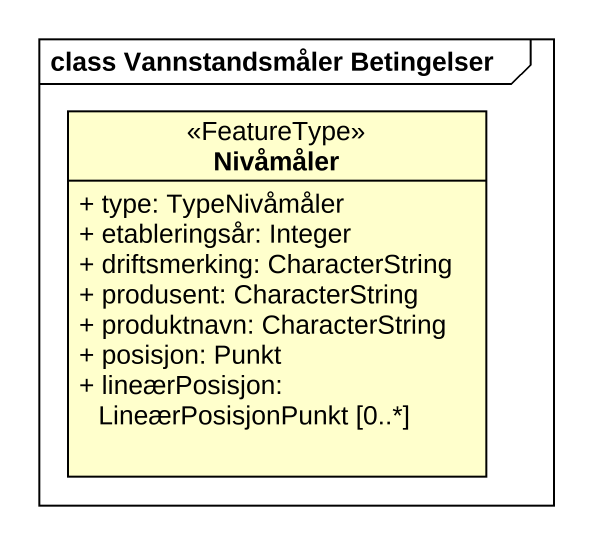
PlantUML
@startuml
mainframe class Vannstandsmåler Betingelser
hide circle
hide empty members
skinparam classAttributeIconSize 0
class Nivåmåler <<FeatureType>> {
  + type: TypeNivåmåler
  + etableringsår: Integer
  + driftsmerking: CharacterString
  + produsent: CharacterString
  + produktnavn: CharacterString
  + posisjon: Punkt
  + lineærPosisjon: LineærPosisjonPunkt [0..*]
}
@enduml
